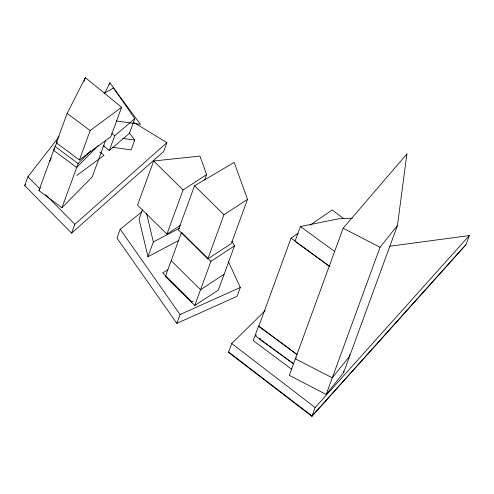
<?xml version="1.0" encoding="UTF-8"?>
<svg xmlns="http://www.w3.org/2000/svg" width="494" height="494" viewBox="0 0 494 494"><rect width="100%" height="100%" fill="white"/><g stroke="black" fill="none" stroke-linecap="round" stroke-linejoin="round"><path stroke-width="0.74" d="M343.602 372.637L397.46 225.462L406.889 153.967L343.157 228.216L289.299 375.391L326.188 394.447L343.602 372.637L343.805 371.118M349.82 354.68L349.616 356.205L332.264 377.836L295.363 358.805L296.369 357.637M133.386 122.197L166.91 142.655L163.675 151.485L71.581 233.131L24.7 185.571L27.93 176.741L59.058 136.733M105.42 140.913L92.292 176.784L61.941 207.752L38.915 190.591L55.069 146.44L57.174 142.315M56.353 142.822L67.122 113.385L85.376 77.644L121.598 107.291L110.823 136.727L79.38 159.982L56.353 142.822L57.051 141.445M84.029 81.325L85.376 77.644M61.941 207.752L78.101 163.6L90.877 150.559M79.38 159.982L90.155 130.546L121.598 107.291M109.304 84.635L109.977 82.794L134.806 118.671L129.422 133.386L109.372 150.417L103.314 145.897M71.581 233.131L74.81 224.301L166.91 142.655M109.372 150.417L114.756 135.696L134.806 118.671M129.224 132.688L134.72 140.098L131.132 149.91L112.231 147.237M141.852 211.852L120.196 229.228L116.967 238.059L176.833 323.385L237.083 296.295L240.312 287.465L228.333 261.548M204.602 180.082L206.622 174.567L199.965 156.098L153.677 160.976L137.517 205.133L166.904 234.137L180.273 225.388M142.42 209.876L139.055 219.077L147.959 256.682L178.939 240.38M147.959 256.682L153.344 241.967L146.539 213.21M166.904 234.137L183.058 189.986L206.622 174.567M194.562 185.763L178.408 229.914L207.789 258.924L231.346 243.505L247.506 199.348L234.199 162.415L194.562 185.763L223.949 214.767L207.789 258.924M176.833 323.385L180.063 314.555L240.312 287.465M210.932 261.332L181.545 232.328L165.391 276.479L194.772 305.483L210.932 261.332L234.489 245.913L231.896 241.183M234.489 245.913L218.329 290.064L194.772 305.483M265.185 310.584L231.729 343.552L228.494 352.383L311.905 416.356L466.07 244.4L469.3 235.57L389.871 246.234M298.018 233.396L291.04 238.17L258.726 326.478L296.968 354.501M352.278 218.2L338.489 218.842L300.414 226.518L295.029 241.239L329.887 266.643M406.371 155.382L406.889 153.967M311.905 416.356L315.141 407.525L469.3 235.57M326.188 394.447L380.047 247.272L397.46 225.462M54.667 148.33L53.636 150.355L76.669 167.522L98.497 145.248M49.53 161.452L51.29 158.018M38.915 190.591L40.317 187.844M104.364 93.792L109.977 82.794M24.7 185.571L25.645 184.355M465.91 244.833L312.054 415.954L228.642 351.975M76.885 175.407L104.018 155.338L99.856 151.936M310.078 225.147L332.283 209.944L343.824 218.768M256.577 334.938L255.312 335.809L293.566 363.788L259.301 338.872L260.795 338.575M224.122 274.238L200.533 289.737L171.183 260.647M193.284 301.204L192.005 302.044L162.68 272.892L167.954 269.798M223.949 214.767L247.506 199.348M104.228 93.286L113.447 87.963L140.475 124.377L116.281 120.956M153.344 241.967L179.606 228.142M122.623 138.388L134.72 140.098M103.16 145.952L104.672 146.168M343.157 228.216L380.047 247.272M300.414 226.518L334.648 251.471M291.04 238.17L329.899 266.649M111.73 133.442L114.756 135.696M67.122 113.385L90.155 130.546M55.069 146.44L78.101 163.6M296.962 354.47L258.615 325.842L253.231 340.564L291.577 369.191M231.729 343.552L315.141 407.525M153.677 160.976L183.058 189.986M27.93 176.741L39.786 188.764M45.714 194.778L74.81 224.301M120.196 229.228L180.063 314.555"/></g></svg>
